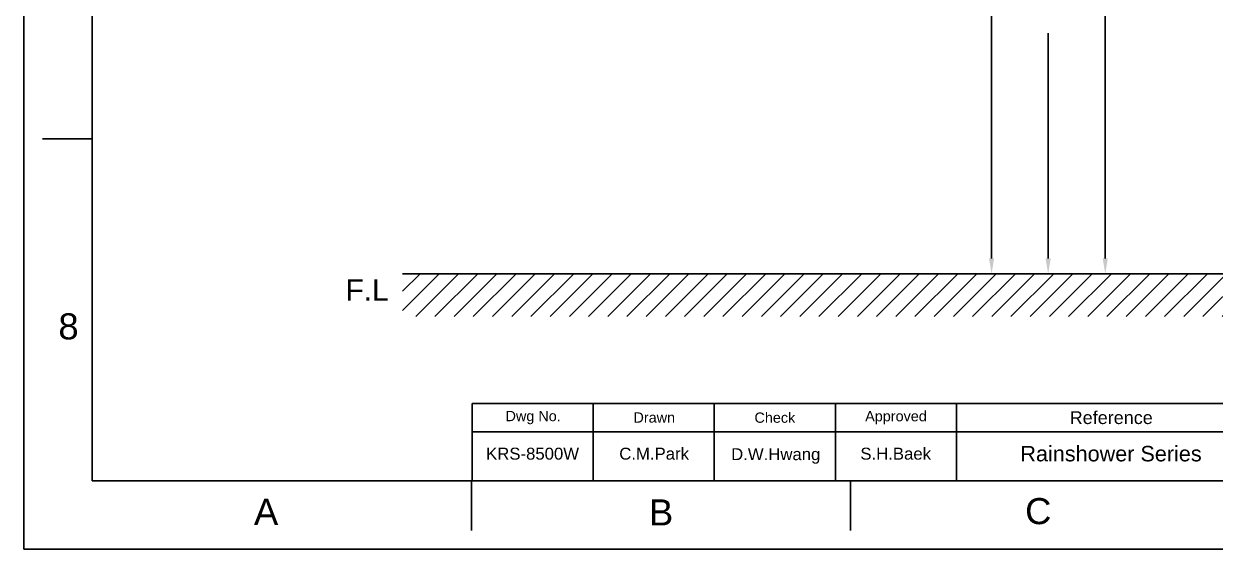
# Model space of a CAD drawing. Header units: millimetres. Extents: x 2433 to 4809, y -10272 to -6912.
# Drawn here: x 2433 to 3826, y -10272 to -9658 of the extents above; entities that cross this region are included whole.
import ezdxf

# ---------------------------------------------------------------- set-up
doc = ezdxf.new("R2010")
doc.units = ezdxf.units.MM
doc.layers.add('DIM', color=3, linetype='Continuous', lineweight=13)
for name, color, linetype in [('FORM', 7, 'Continuous'), ('hatch', 2, 'Continuous'), ('TEXT', 2, 'Continuous')]:
    doc.layers.add(name, color=color, linetype=linetype)
doc.styles.add('ARIAL', font='arial.ttf')
doc.styles.get("Standard").update_dxf_attribs({"font": 'arial.ttf'})
doc.dimstyles.get("Standard").update_dxf_attribs({"dimtxt": 15, "dimasz": 15, "dimexe": 0.18, "dimexo": 0.0625, "dimgap": 4, "dimtad": 0, "dimtih": 1, "dimtoh": 1, "dimdec": 1, "dimdsep": 46, "dimtxsty": 'ARIAL', "dimcen": 0, "dimclrd": 3, "dimclre": 3, "dimclrt": 3, "dimadec": 0, "dimazin": 0, "dimtfac": 1, "dimtdec": 1, "dimtofl": 0, "dimtmove": 0, "dimatfit": 3, "dimfxl": 1, "dimtolj": 1, "dimtzin": 0, "dimarcsym": 0})
doc.dimstyles.new('사본(2) Standard', dxfattribs={"dimtxt": 15, "dimasz": 15, "dimexe": 0.18, "dimexo": 0.0625, "dimgap": 4, "dimtad": 0, "dimdec": 1, "dimdsep": 46, "dimtxsty": 'ARIAL', "dimcen": 0, "dimclrd": 3, "dimclre": 3, "dimclrt": 3, "dimadec": 0, "dimazin": 0, "dimtfac": 1, "dimtdec": 1, "dimtofl": 0, "dimtmove": 0, "dimatfit": 3, "dimfxl": 1, "dimtolj": 1, "dimtzin": 0, "dimarcsym": 0})

# ---------------------------------------------------------------- blocks, each defined once
blk = doc.blocks.new('*D46')
at = {"layer": 'Defpoints', "color": 0, "transparency": 16777216}
for p in [(3184.8, -7906), (3697, -9950.2), (3697, -9950.2)]:
    blk.add_point(p, dxfattribs=at)
at = {"layer": 'DIM', "color": 3, "lineweight": -2, "transparency": 16777216}
for p, q in [((3184.8, -7906), (3697.1, -7906)), ((3697, -7924), (3697, -8911.3)), ((3697, -9932.2), (3697, -8944.9)), ((3697, -9950.2), (3697.1, -9950.2))]:
    blk.add_line(p, q, dxfattribs=at)
at = {"layer": 'DIM', "color": 3, "transparency": 16777216}
for points in [[(3694, -7924), (3700, -7924), (3697, -7906)], [(3694, -9932.2), (3700, -9932.2), (3697, -9950.2)]]:
    blk.add_solid(points, dxfattribs=at)
at = {"layer": 'DIM', "color": 3, "transparency": 16777216, "insert": (3697, -8928.1), "char_height": 18, "attachment_point": 5, "style": 'ARIAL'}
blk.add_mtext('\\A1;(2280)', dxfattribs=at)
blk = doc.blocks.new('*D47')
at = {"layer": 'Defpoints', "color": 0, "transparency": 16777216}
for p in [(3431.2, -9068.9), (3561.3, -9950.2), (3630.2, -9950.2)]:
    blk.add_point(p, dxfattribs=at)
at = {"layer": 'DIM', "color": 3, "lineweight": -2, "transparency": 16777216}
for p, q in [((3431.2, -9068.9), (3630.4, -9068.9)), ((3630.2, -9086.9), (3630.2, -9350.4)), ((3630.2, -9932.2), (3630.2, -9668.7)), ((3561.4, -9950.2), (3630.4, -9950.2))]:
    blk.add_line(p, q, dxfattribs=at)
at = {"layer": 'DIM', "color": 3, "transparency": 16777216}
for points in [[(3627.2, -9086.9), (3633.2, -9086.9), (3630.2, -9068.9)], [(3627.2, -9932.2), (3633.2, -9932.2), (3630.2, -9950.2)]]:
    blk.add_solid(points, dxfattribs=at)
at = {"layer": 'DIM', "color": 3, "transparency": 16777216, "insert": (3630.2, -9509.5), "char_height": 18, "attachment_point": 5, "rotation": 90, "style": 'ARIAL'}
blk.add_mtext('\\A1;{\\fGulim|b0|i0|c129|p50;선반까지 높이 1000 ~ 1050}', dxfattribs=at)
blk = doc.blocks.new('*D53')
at = {"layer": 'Defpoints', "color": 0, "transparency": 16777216}
for p in [(3438.3, -9105.5), (3438.3, -9950.2), (3564.1, -9950.2)]:
    blk.add_point(p, dxfattribs=at)
at = {"layer": 'DIM', "color": 3, "lineweight": -2, "transparency": 16777216}
for p, q in [((3438.4, -9105.5), (3564.3, -9105.5)), ((3564.1, -9123.5), (3564.1, -9513.6)), ((3564.1, -9932.2), (3564.1, -9542)), ((3438.4, -9950.2), (3564.3, -9950.2))]:
    blk.add_line(p, q, dxfattribs=at)
at = {"layer": 'DIM', "color": 3, "transparency": 16777216}
for points in [[(3561.1, -9123.5), (3567.1, -9123.5), (3564.1, -9105.5)], [(3561.1, -9932.2), (3567.1, -9932.2), (3564.1, -9950.2)]]:
    blk.add_solid(points, dxfattribs=at)
at = {"layer": 'DIM', "color": 3, "transparency": 16777216, "insert": (3564.1, -9527.8), "char_height": 18, "attachment_point": 5, "style": 'ARIAL'}
blk.add_mtext('\\A1;977.5', dxfattribs=at)

msp = doc.modelspace()

# ---------------------------------------------------------------- hatches: boundary and pattern name
at = {"layer": 'hatch'}
h = msp.add_hatch(dxfattribs=at)
h.set_pattern_fill('ANSI31', color=256, scale=5)
h.set_pattern_definition([(45, (-10271.594, -4416.275), (-11.22532, 11.22532), [])])
h.paths.add_polyline_path([(4388.36, -9950.16), (2875.44, -9950.16), (2875.44, -10000.16), (4388.36, -10000.16)])

# ---------------------------------------------------------------- linework, layer by layer
msp.add_line((4388.36, -9950.16), (2875.44, -9950.16))
at = {"layer": 'FORM', "color": 7, "linetype": 'Continuous'}
for p, q in [((2432.61, -6912.37), (2432.61, -10272.37)), ((2512.61, -9792.37), (2454.46, -9792.37)), ((2955.83, -10192.39), (2955.83, -10250.53)), ((3399.03, -10192.38), (3399.03, -10250.53)), ((2432.61, -10272.37), (4808.61, -10272.37))]:
    msp.add_line(p, q, dxfattribs=at)
at = {"layer": 'FORM', "linetype": 'Continuous'}
for p, q in [((2512.61, -10192.37), (2512.61, -6992.37)), ((4728.61, -10192.37), (2512.61, -10192.37))]:
    msp.add_line(p, q, dxfattribs=at)
at = {"layer": 'FORM'}
for p, q in [((3098.25, -10101.96), (2956.61, -10101.96)), ((2956.61, -10101.96), (2956.61, -10192.37)), ((3098.25, -10101.96), (4728.61, -10101.96)), ((3098.25, -10101.96), (3098.25, -10192.37)), ((3239.89, -10101.96), (3239.89, -10192.37)), ((3381.52, -10192.37), (3381.52, -10101.96)), ((3523.16, -10192.37), (3523.16, -10101.96)), ((2956.61, -10135.11), (4366.97, -10135.11))]:
    msp.add_line(p, q, dxfattribs=at)

# ---------------------------------------------------------------- texts
at = {"color": 2, "insert": (2808.67, -9956.72), "char_height": 25, "attachment_point": 1}
msp.add_mtext_dynamic_manual_height_columns('F.L', width=106.6179, gutter_width=1, heights=[0], dxfattribs=at)
at = {"layer": 'FORM', "char_height": 30.5, "attachment_point": 5}
for s, width, insert in [('8', 200, (2484.87, -10011.88)), ('A', 40, (2715.88, -10228.67)), ('B', 40, (3177.68, -10229.35)), ('C', 40, (3618.69, -10228.04))]:
    msp.add_mtext_dynamic_manual_height_columns(s, width=width, gutter_width=50, heights=[0], dxfattribs=dict(at, insert=insert))
at = {"layer": 'TEXT', "attachment_point": 5}
for s, width, insert, char_height in [('Dwg No.', 141.6395, (3028.09, -10118.38), 12.054), ('Drawn', 141.6395, (3169.73, -10118.38), 12.054), ('Check', 141.6395, (3310.7, -10118.53), 12.054), ('Approved', 141.6395, (3452.34, -10118.53), 12.054), ('Reference', 361.6327, (3703.98, -10118.53), 15.068)]:
    msp.add_mtext_dynamic_manual_height_columns(s, width=width, gutter_width=75.34, heights=[0], dxfattribs=dict(at, insert=insert, char_height=char_height))
at = {"layer": 'TEXT', "attachment_point": 5, "style": 'ARIAL'}
for s, width, insert, char_height in [('KRS-8500W', 141.6395, (3027.43, -10160.72), 14), ('C.M.Park', 141.6395, (3169.54, -10160.72), 14), ('D.W.Hwang', 141.6395, (3311.75, -10163.31), 14), ('S.H.Baek', 141.6395, (3451.98, -10160.72), 14), ('Rainshower Series', 274.403, (3703.74, -10160.72), 18.0816)]:
    msp.add_mtext_dynamic_manual_height_columns(s, width=width, gutter_width=75.34, heights=[0], dxfattribs=dict(at, insert=insert, char_height=char_height))

# ---------------------------------------------------------------- dimensions: what is measured, and where the dimension line sits
at = {"layer": 'DIM', "color": 3}
for base, p1, p2, text, picture, middle in [((3696.95, -9950.16), (3184.79, -7905.99), (3696.95, -9950.16), '(2280)', '*D46', (3696.95, -8928.07)), ((3564.08, -9950.16), (3438.3, -9105.47), (3438.3, -9950.16), '977.5', '*D53', (3564.08, -9527.81))]:
    dim = msp.add_linear_dim(base=base, p1=p1, p2=p2, angle=90, text=text, dimstyle='Standard', override={"dimtxt": 18, "dimasz": 18, "dimgap": 5}, dxfattribs=at)
    dim.commit()
    dim.dimension.update_dxf_attribs({"geometry": picture, "text_midpoint": middle})
dim = msp.add_linear_dim(base=(3630.23, -9950.16), p1=(3431.19, -9068.93), p2=(3561.31, -9950.16), angle=90, text='{\\fGulim|b0|i0|c129|p50;선반까지 높이 1000 ~ 1050}', dimstyle='사본(2) Standard', override={"dimtxt": 18, "dimasz": 18, "dimgap": 5}, dxfattribs=at)
dim.commit()
dim.dimension.update_dxf_attribs({"geometry": '*D47', "text_midpoint": (3630.23, -9509.55), "dimtype": 160})

doc.saveas('drawing.dxf')
